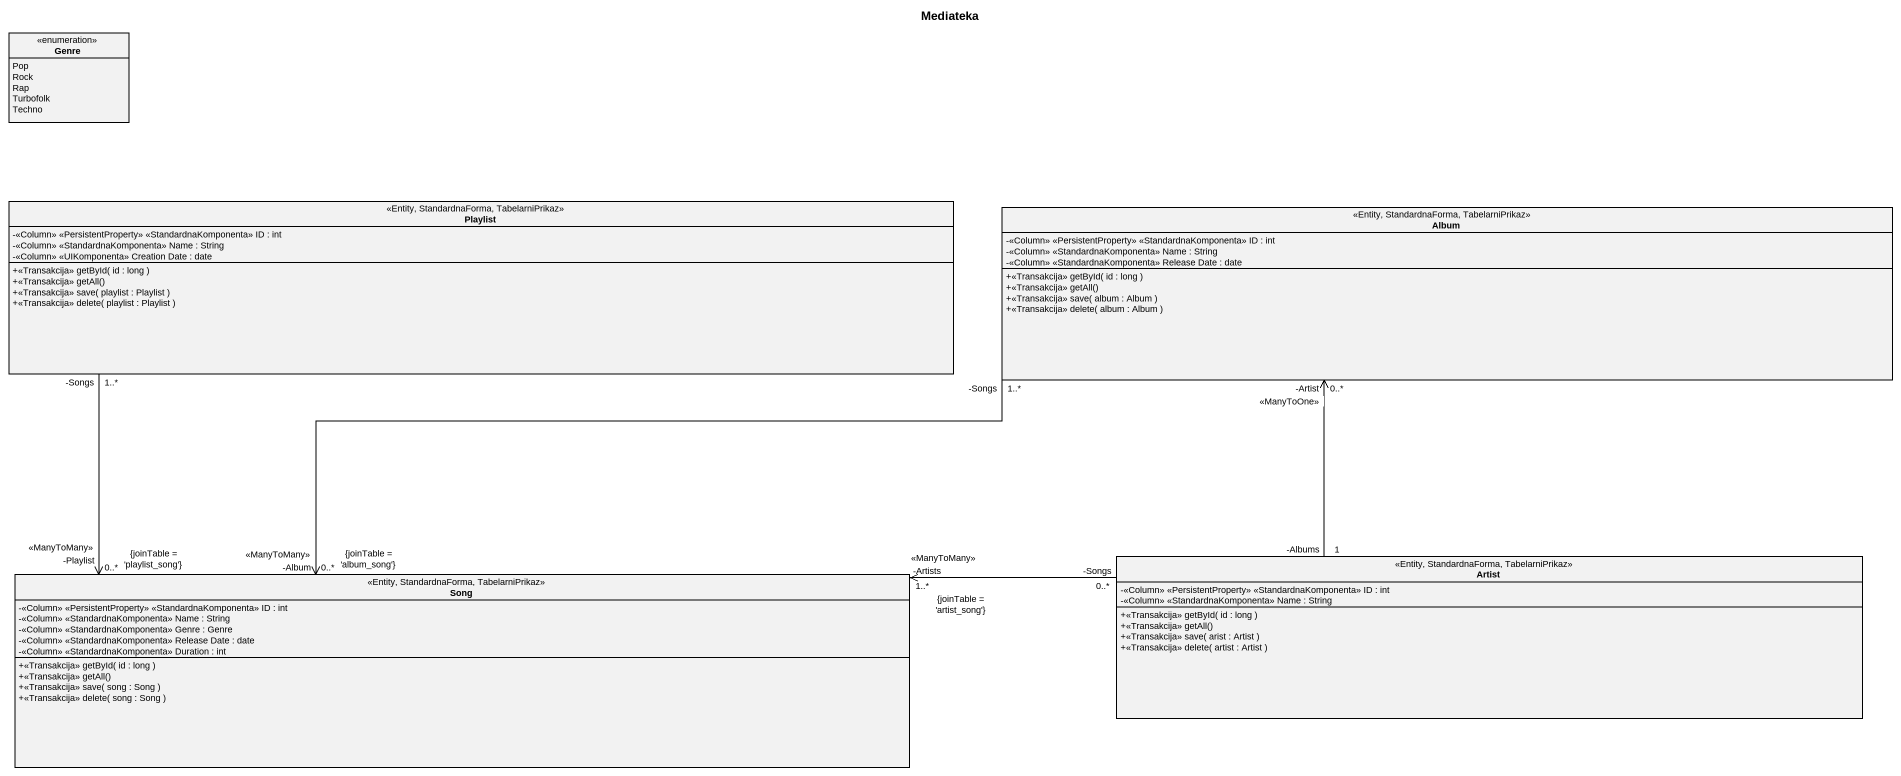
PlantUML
@startuml
title Mediateka
hide circle
hide empty members
skinparam classAttributeIconSize 0
enum Genre {
  Pop
  Rock
  Rap
  Turbofolk
  Techno
}
class Playlist <<Entity, StandardnaForma, TabelarniPrikaz>> {
  -<<Column>> <<PersistentProperty>> <<StandardnaKomponenta>> ID : int
  -<<Column>> <<StandardnaKomponenta>> Name : String
  -<<Column>> <<UIKomponenta>> Creation Date : date
  +<<Transakcija>> getById( id : long )
  +<<Transakcija>> getAll()
  +<<Transakcija>> save( playlist : Playlist )
  +<<Transakcija>> delete( playlist : Playlist )
}
class Album <<Entity, StandardnaForma, TabelarniPrikaz>> {
  -<<Column>> <<PersistentProperty>> <<StandardnaKomponenta>> ID : int
  -<<Column>> <<StandardnaKomponenta>> Name : String
  -<<Column>> <<StandardnaKomponenta>> Release Date : date
  +<<Transakcija>> getById( id : long )
  +<<Transakcija>> getAll()
  +<<Transakcija>> save( album : Album )
  +<<Transakcija>> delete( album : Album )
}
class Song <<Entity, StandardnaForma, TabelarniPrikaz>> {
  -<<Column>> <<PersistentProperty>> <<StandardnaKomponenta>> ID : int
  -<<Column>> <<StandardnaKomponenta>> Name : String
  -<<Column>> <<StandardnaKomponenta>> Genre : Genre
  -<<Column>> <<StandardnaKomponenta>> Release Date : date
  -<<Column>> <<StandardnaKomponenta>> Duration : int
  +<<Transakcija>> getById( id : long )
  +<<Transakcija>> getAll()
  +<<Transakcija>> save( song : Song )
  +<<Transakcija>> delete( song : Song )
}
class Artist <<Entity, StandardnaForma, TabelarniPrikaz>> {
  -<<Column>> <<PersistentProperty>> <<StandardnaKomponenta>> ID : int
  -<<Column>> <<StandardnaKomponenta>> Name : String
  +<<Transakcija>> getById( id : long )
  +<<Transakcija>> getAll()
  +<<Transakcija>> save( arist : Artist )
  +<<Transakcija>> delete( artist : Artist )
}
Playlist "-Songs\n1..*" --> "-Playlist\n0..*\n<<ManyToMany>>\n{joinTable = 'playlist_song'}" Song
Album "1..*\n-Songs" -left-> "0..*\n-Album\n<<ManyToMany>>\n{joinTable = 'album_song'}" Song
Artist "1\n-Albums" -up-> "0..*\n<<ManyToOne>>\n-Artist" Album
Artist "0..*\n-Songs" -left-> "1..*\n<<ManyToMany>>\n{joinTable = 'artist_song'}\n-Artists" Song
@enduml
